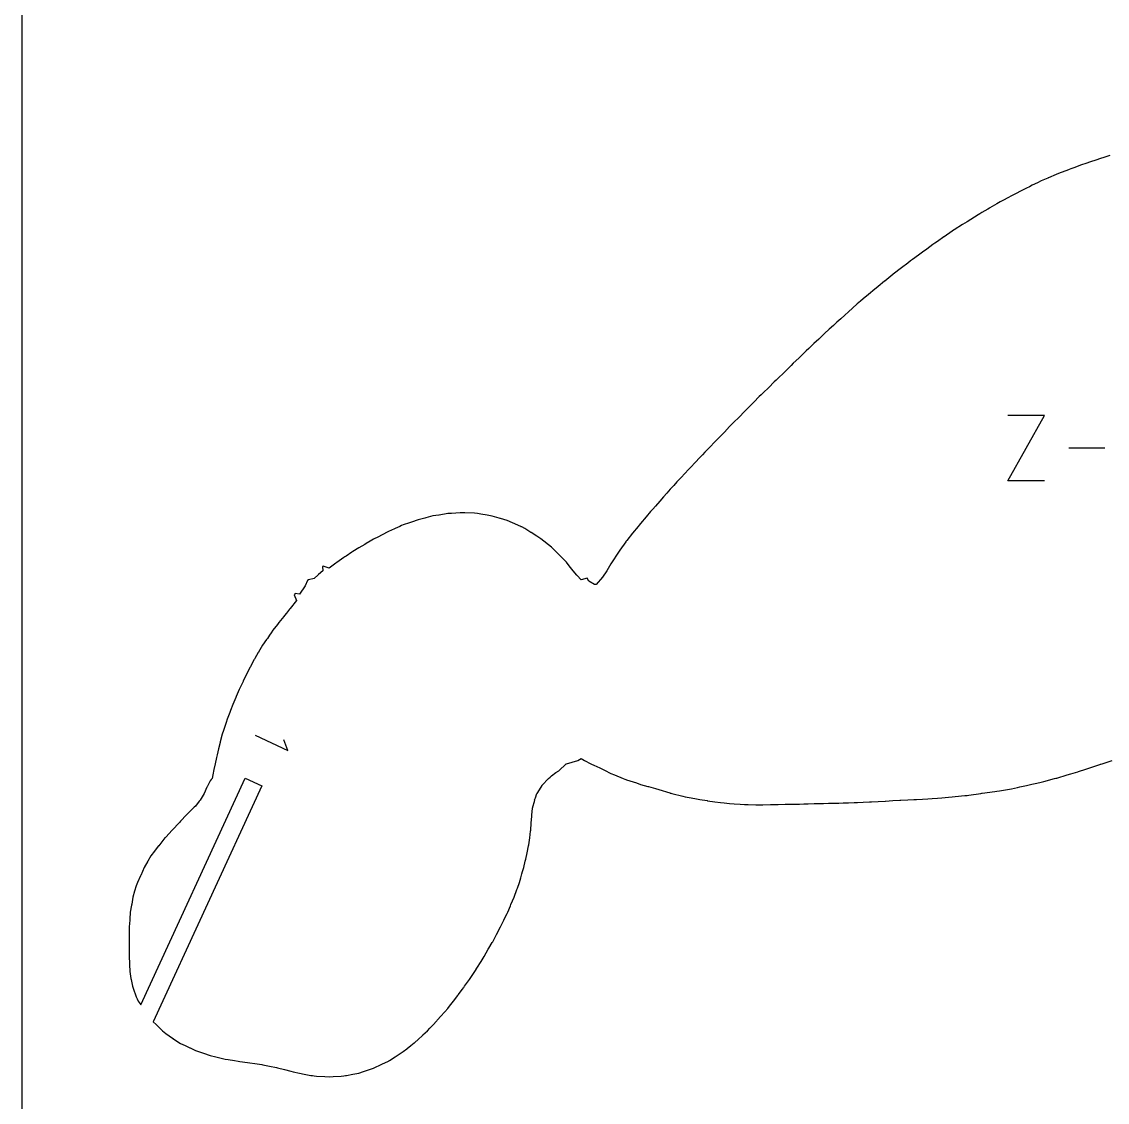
# Model space of a CAD drawing. Extents: x 0 to 560, y 0 to 480.
# Drawn here: x 0 to 67.4, y 83 to 150.1 of the extents above; entities that cross this region are included whole.
import ezdxf

# ---------------------------------------------------------------- set-up
doc = ezdxf.new("R2010")
doc.units = 0

msp = doc.modelspace()

# ---------------------------------------------------------------- linework, layer by layer
at = {"layer": 'annotation', "color": 1}
for p, q in [((61.195274, 121.552033), (63.455939, 125.623476)), ((63.455939, 125.623476), (61.195274, 125.623476)), ((67.209309, 123.587755), (64.983113, 123.587755)), ((63.455939, 121.552033), (61.195274, 121.552033)), ((14.484067, 105.76924), (16.518962, 104.832864)), ((16.518962, 104.832864), (16.27462, 105.493474))]:
    msp.add_line(p, q, dxfattribs=at)
at = {"layer": 'boundary', "color": 5}
for p, q in [((66.644214, 141.472047), (66.322404, 141.362098)), ((66.944683, 141.573832), (66.644214, 141.472047)), ((67.151605, 141.637366), (66.944683, 141.573832)), ((67.509003, 141.748509), (67.151605, 141.637366)), ((64.845473, 140.827798), (64.445567, 140.670435)), ((64.989257, 140.882006), (64.845473, 140.827798)), ((65.103262, 140.925519), (64.989257, 140.882006)), ((65.280018, 140.990143), (65.103262, 140.925519)), ((65.759618, 141.164321), (65.280018, 140.990143)), ((66.023972, 141.261187), (65.759618, 141.164321)), ((66.322404, 141.362098), (66.023972, 141.261187)), ((63.261841, 140.176709), (63.019377, 140.059529)), ((63.665977, 140.347278), (63.261841, 140.176709)), ((63.697446, 140.36043), (63.665977, 140.347278)), ((63.715559, 140.368258), (63.697446, 140.36043)), ((64.182551, 140.568177), (63.715559, 140.368258)), ((64.445567, 140.670435), (64.182551, 140.568177)), ((61.821547, 139.455146), (61.420419, 139.252876)), ((61.835599, 139.462141), (61.821547, 139.455146)), ((61.843822, 139.466361), (61.835599, 139.462141)), ((62.341131, 139.721934), (61.843822, 139.466361)), ((62.52681, 139.816109), (62.341131, 139.721934)), ((62.7024, 139.907088), (62.52681, 139.816109)), ((63.019377, 140.059529), (62.7024, 139.907088)), ((60.709804, 138.871977), (60.499709, 138.754444)), ((60.912578, 138.986377), (60.709804, 138.871977)), ((61.190589, 139.131688), (60.912578, 138.986377)), ((61.420419, 139.252876), (61.190589, 139.131688)), ((59.446538, 138.130516), (59.337986, 138.065667)), ((59.578998, 138.210076), (59.446538, 138.130516)), ((59.951054, 138.427507), (59.578998, 138.210076)), ((60.05919, 138.490115), (59.951054, 138.427507)), ((60.077962, 138.501179), (60.05919, 138.490115)), ((60.499709, 138.754444), (60.077962, 138.501179)), ((58.375235, 137.459638), (57.867711, 137.144956)), ((58.658288, 137.639055), (58.375235, 137.459638)), ((58.896441, 137.787733), (58.658288, 137.639055)), ((59.337986, 138.065667), (58.896441, 137.787733)), ((57.737577, 137.058134), (57.242317, 136.710498)), ((57.820257, 137.113249), (57.737577, 137.058134)), ((57.867711, 137.144956), (57.820257, 137.113249)), ((56.542189, 136.224246), (56.153054, 135.9409)), ((56.663132, 136.309031), (56.542189, 136.224246)), ((56.816867, 136.417708), (56.663132, 136.309031)), ((57.218533, 136.694176), (56.816867, 136.417708)), ((57.237014, 136.706819), (57.218533, 136.694176)), ((57.242317, 136.710498), (57.237014, 136.706819)), ((55.64703, 135.574078), (55.272773, 135.303535)), ((55.896156, 135.757161), (55.64703, 135.574078)), ((56.153054, 135.9409), (55.896156, 135.757161)), ((54.583718, 134.771911), (54.066392, 134.382825)), ((54.594498, 134.780217), (54.583718, 134.771911)), ((54.975445, 135.075266), (54.594498, 134.780217)), ((55.151891, 135.21029), (54.975445, 135.075266)), ((55.272773, 135.303535), (55.151891, 135.21029)), ((54.054735, 134.373553), (53.552183, 133.957419)), ((54.060563, 134.378189), (54.054735, 134.373553)), ((54.066392, 134.382825), (54.060563, 134.378189)), ((52.934386, 133.462114), (52.538207, 133.124609)), ((53.012671, 133.525939), (52.934386, 133.462114)), ((53.134023, 133.625382), (53.012671, 133.525939)), ((53.543171, 133.950292), (53.134023, 133.625382)), ((53.550693, 133.956214), (53.543171, 133.950292)), ((53.552183, 133.957419), (53.550693, 133.956214)), ((52.047664, 132.716473), (51.842682, 132.541403)), ((52.213314, 132.859113), (52.047664, 132.716473)), ((52.538207, 133.124609), (52.213314, 132.859113)), ((51.292604, 132.04446), (51.074391, 131.84536)), ((51.551674, 132.274203), (51.292604, 132.04446)), ((51.842682, 132.541403), (51.551674, 132.274203)), ((50.58451, 131.401281), (50.371891, 131.208357)), ((50.822046, 131.620693), (50.58451, 131.401281)), ((51.074391, 131.84536), (50.822046, 131.620693)), ((49.821264, 130.699983), (49.626384, 130.519014)), ((50.112169, 130.964453), (49.821264, 130.699983)), ((50.371891, 131.208357), (50.112169, 130.964453)), ((49.157867, 130.075878), (48.838453, 129.779272)), ((49.451183, 130.358033), (49.157867, 130.075878)), ((49.626384, 130.519014), (49.451183, 130.358033)), ((48.530472, 129.485569), (48.214656, 129.176852)), ((48.679397, 129.627091), (48.530472, 129.485569)), ((48.838453, 129.779272), (48.679397, 129.627091)), ((47.741955, 128.72539), (47.609761, 128.595516)), ((47.876888, 128.858561), (47.741955, 128.72539)), ((48.214656, 129.176852), (47.876888, 128.858561)), ((47.280375, 128.268857), (46.934038, 127.937851)), ((47.609761, 128.595516), (47.280375, 128.268857)), ((46.351514, 127.35551), (46.001546, 127.01714)), ((46.689051, 127.694838), (46.351514, 127.35551)), ((46.81092, 127.815515), (46.689051, 127.694838)), ((46.934038, 127.937851), (46.81092, 127.815515)), ((45.768339, 126.784503), (45.427146, 126.438017)), ((45.88485, 126.900506), (45.768339, 126.784503)), ((46.001546, 127.01714), (45.88485, 126.900506)), ((44.963763, 125.981226), (44.84763, 125.863519)), ((45.07684, 126.09643), (44.963763, 125.981226)), ((45.427146, 126.438017), (45.07684, 126.09643)), ((44.508489, 125.514613), (44.166808, 125.175719)), ((44.84763, 125.863519), (44.508489, 125.514613)), ((43.92692, 124.925503), (43.598301, 124.582867)), ((44.050746, 125.054287), (43.92692, 124.925503)), ((44.166808, 125.175719), (44.050746, 125.054287)), ((43.006209, 123.974756), (42.694065, 123.644567)), ((43.144228, 124.120123), (43.006209, 123.974756)), ((43.271693, 124.255008), (43.144228, 124.120123)), ((43.598301, 124.582867), (43.271693, 124.255008)), ((42.394077, 123.334299), (42.247299, 123.17666)), ((42.694065, 123.644567), (42.394077, 123.334299)), ((41.796087, 122.702019), (41.512773, 122.413588)), ((42.085498, 123.004548), (41.796087, 122.702019)), ((42.247299, 123.17666), (42.085498, 123.004548)), ((41.164788, 122.036916), (40.900588, 121.754902)), ((41.348746, 122.234632), (41.164788, 122.036916)), ((41.512773, 122.413588), (41.348746, 122.234632)), ((40.463952, 121.27979), (40.244077, 121.035188)), ((40.65152, 121.492877), (40.463952, 121.27979)), ((40.900588, 121.754902), (40.65152, 121.492877)), ((40.023252, 120.788782), (39.826729, 120.572166)), ((40.244077, 121.035188), (40.023252, 120.788782)), ((39.323367, 119.995984), (39.158953, 119.811667)), ((39.596383, 120.306304), (39.323367, 119.995984)), ((39.826729, 120.572166), (39.596383, 120.306304)), ((25.022432, 119.252659), (24.591999, 119.144391)), ((25.08227, 119.270179), (25.022432, 119.252659)), ((25.512709, 119.378446), (25.08227, 119.270179)), ((25.887578, 119.433218), (25.512709, 119.378446)), ((25.909946, 119.435665), (25.887578, 119.433218)), ((26.433417, 119.525969), (25.909946, 119.435665)), ((26.665956, 119.534403), (26.433417, 119.525969)), ((27.197031, 119.572377), (26.665956, 119.534403)), ((27.35413, 119.578816), (27.197031, 119.572377)), ((27.503293, 119.568893), (27.35413, 119.578816)), ((28.094247, 119.551497), (27.503293, 119.568893)), ((28.274841, 119.539117), (28.094247, 119.551497)), ((28.487425, 119.499008), (28.274841, 119.539117)), ((28.891055, 119.433098), (28.487425, 119.499008)), ((29.195548, 119.3736), (28.891055, 119.433098)), ((29.634283, 119.246943), (29.195548, 119.3736)), ((29.688498, 119.233077), (29.634283, 119.246943)), ((29.708805, 119.22791), (29.688498, 119.233077)), ((30.116262, 119.101718), (29.708805, 119.22791)), ((38.738039, 119.32301), (38.402656, 118.91977)), ((39.015715, 119.651456), (38.738039, 119.32301)), ((39.158953, 119.811667), (39.015715, 119.651456)), ((23.124041, 118.575077), (22.750575, 118.412974)), ((23.168249, 118.596768), (23.124041, 118.575077)), ((23.467631, 118.730745), (23.168249, 118.596768)), ((23.569459, 118.77934), (23.467631, 118.730745)), ((23.671285, 118.827933), (23.569459, 118.77934)), ((24.056943, 118.956589), (23.671285, 118.827933)), ((24.183146, 119.004625), (24.056943, 118.956589)), ((24.591999, 119.144391), (24.183146, 119.004625)), ((30.444118, 118.963208), (30.116262, 119.101718)), ((30.965654, 118.730745), (30.444118, 118.963208)), ((30.999594, 118.714551), (30.965654, 118.730745)), ((31.036972, 118.696444), (30.999594, 118.714551)), ((31.21069, 118.592133), (31.036972, 118.696444)), ((31.599441, 118.361046), (31.21069, 118.592133)), ((38.245519, 118.730745), (37.904108, 118.312628)), ((38.314347, 118.814015), (38.245519, 118.730745)), ((38.402656, 118.91977), (38.314347, 118.814015)), ((21.829867, 117.933674), (21.725339, 117.871854)), ((22.135641, 118.09205), (21.829867, 117.933674)), ((22.314623, 118.190348), (22.135641, 118.09205)), ((22.750575, 118.412974), (22.314623, 118.190348)), ((31.609309, 118.35499), (31.599441, 118.361046)), ((31.95768, 118.134092), (31.609309, 118.35499)), ((32.203734, 117.950984), (31.95768, 118.134092)), ((32.392567, 117.810036), (32.203734, 117.950984)), ((37.904108, 118.312628), (37.542994, 117.855248)), ((20.909153, 117.403518), (20.549342, 117.166918)), ((21.28423, 117.615585), (20.909153, 117.403518)), ((21.378805, 117.671955), (21.28423, 117.615585)), ((21.620811, 117.810036), (21.378805, 117.671955)), ((21.725339, 117.871854), (21.620811, 117.810036)), ((32.679422, 117.591683), (32.392567, 117.810036)), ((32.878393, 117.439062), (32.679422, 117.591683)), ((33.154659, 117.164296), (32.878393, 117.439062)), ((37.109158, 117.259226), (36.859472, 116.889324)), ((37.481943, 117.775926), (37.109158, 117.259226)), ((37.492263, 117.790046), (37.481943, 117.775926)), ((37.507066, 117.810036), (37.492263, 117.790046)), ((37.542994, 117.855248), (37.507066, 117.810036)), ((19.988443, 116.801604), (19.558006, 116.490446)), ((20.059066, 116.845245), (19.988443, 116.801604)), ((20.059668, 116.845684), (20.059066, 116.845245)), ((20.130294, 116.889324), (20.059668, 116.845684)), ((20.490108, 117.125926), (20.130294, 116.889324)), ((20.549342, 117.166918), (20.490108, 117.125926)), ((33.427802, 116.889324), (33.154659, 117.164296)), ((33.613563, 116.703442), (33.427802, 116.889324)), ((33.799104, 116.517147), (33.613563, 116.703442)), ((36.752485, 116.719913), (36.561235, 116.402616)), ((36.859472, 116.889324), (36.752485, 116.719913)), ((18.682245, 115.968614), (18.425042, 115.747684)), ((18.706232, 116.268202), (18.673118, 116.244094)), ((18.673118, 116.244094), (18.682245, 115.968614)), ((19.067736, 116.134265), (18.706232, 116.268202)), ((19.498169, 116.445422), (19.067736, 116.134265)), ((19.558006, 116.490446), (19.498169, 116.445422)), ((33.970402, 116.290528), (33.799104, 116.517147)), ((34.208479, 115.968613), (33.970402, 116.290528)), ((34.445693, 115.71379), (34.208479, 115.968613)), ((36.296248, 115.968613), (36.02938, 115.582093)), ((36.390298, 116.121435), (36.296248, 115.968613)), ((36.561235, 116.402616), (36.390298, 116.121435)), ((17.735037, 115.371465), (17.596824, 115.047903)), ((17.794125, 115.425603), (17.735037, 115.371465)), ((18.147022, 115.506879), (17.794125, 115.425603)), ((18.404228, 115.727812), (18.147022, 115.506879)), ((18.425042, 115.747684), (18.404228, 115.727812)), ((34.470218, 115.676617), (34.445693, 115.71379)), ((34.719811, 115.41226), (34.470218, 115.676617)), ((35.07966, 115.510649), (34.719811, 115.41226)), ((35.195055, 115.340521), (35.07966, 115.510649)), ((35.546653, 115.124243), (35.195055, 115.340521)), ((36.02938, 115.582093), (35.640525, 115.117832)), ((16.9687, 114.558919), (16.906315, 114.48863)), ((17.226315, 114.532111), (16.9687, 114.558919)), ((17.406465, 114.775805), (17.226315, 114.532111)), ((17.416671, 114.804211), (17.406465, 114.775805)), ((17.596824, 115.047903), (17.416671, 114.804211)), ((35.640525, 115.117832), (35.546653, 115.124243)), ((17.056325, 114.127193), (16.657693, 113.64088)), ((16.906315, 114.48863), (17.056325, 114.127193)), ((16.301086, 113.206482), (16.256373, 113.14954)), ((16.303345, 113.209076), (16.301086, 113.206482)), ((16.305604, 113.211671), (16.303345, 113.209076)), ((16.425911, 113.357192), (16.305604, 113.211671)), ((16.624569, 113.597188), (16.425911, 113.357192)), ((16.657693, 113.64088), (16.624569, 113.597188)), ((15.862368, 112.63732), (15.589481, 112.285772)), ((15.957517, 112.767321), (15.862368, 112.63732)), ((16.256373, 113.14954), (15.957517, 112.767321)), ((15.384887, 111.980601), (15.24146, 111.777834)), ((15.487186, 112.133187), (15.384887, 111.980601)), ((15.589481, 112.285772), (15.487186, 112.133187)), ((14.950273, 111.365061), (14.693688, 110.923044)), ((15.195172, 111.707103), (14.950273, 111.365061)), ((15.24146, 111.777834), (15.195172, 111.707103)), ((14.436243, 110.489685), (14.408304, 110.444349)), ((14.464183, 110.535022), (14.436243, 110.489685)), ((14.681266, 110.901799), (14.464183, 110.535022)), ((14.689133, 110.914961), (14.681266, 110.901799)), ((14.693688, 110.923044), (14.689133, 110.914961)), ((14.177561, 109.996022), (13.929865, 109.52364)), ((14.179902, 110.000774), (14.177561, 109.996022)), ((14.187853, 110.016417), (14.179902, 110.000774)), ((14.408304, 110.444349), (14.187853, 110.016417)), ((13.748624, 109.13037), (13.739555, 109.110203)), ((13.929865, 109.52364), (13.748624, 109.13037)), ((13.49663, 108.602928), (13.314059, 108.178111)), ((13.52005, 108.650753), (13.49663, 108.602928)), ((13.543472, 108.698577), (13.52005, 108.650753)), ((13.715388, 109.059931), (13.543472, 108.698577)), ((13.739555, 109.110203), (13.715388, 109.059931)), ((13.28559, 108.111213), (13.09741, 107.682217)), ((13.288823, 108.118914), (13.28559, 108.111213)), ((13.314059, 108.178111), (13.288823, 108.118914)), ((12.913598, 107.190653), (12.745917, 106.76151)), ((12.95195, 107.298166), (12.913598, 107.190653)), ((13.09741, 107.682217), (12.95195, 107.298166)), ((12.686396, 106.569346), (12.622762, 106.371562)), ((12.745917, 106.76151), (12.686396, 106.569346)), ((12.447069, 105.840796), (12.320892, 105.356888)), ((12.524417, 106.068018), (12.447069, 105.840796)), ((12.622762, 106.371562), (12.524417, 106.068018)), ((12.309567, 105.319162), (12.200627, 104.920089)), ((12.320892, 105.356888), (12.309567, 105.319162)), ((12.121601, 104.557277), (12.092036, 104.398529)), ((12.200627, 104.920089), (12.121601, 104.557277)), ((12.000984, 103.999375), (11.929505, 103.650042)), ((12.092036, 104.398529), (12.000984, 103.999375)), ((33.320561, 103.559648), (33.787813, 103.99116)), ((33.787813, 103.99116), (33.796948, 103.999375)), ((33.796948, 103.999375), (33.798025, 104.000462)), ((33.798025, 104.000462), (33.799104, 104.001548)), ((33.799104, 104.001548), (33.801473, 104.00251)), ((33.801473, 104.00251), (34.515316, 104.209558)), ((34.515316, 104.209558), (34.719811, 104.324929)), ((34.719811, 104.324929), (34.919584, 104.202871)), ((34.919584, 104.202871), (35.319664, 103.999375)), ((35.319664, 103.999375), (35.546801, 103.898205)), ((35.546801, 103.898205), (35.640525, 103.862236)), ((35.640525, 103.862236), (35.919222, 103.720678)), ((66.023972, 103.660507), (66.278299, 103.74505)), ((66.278299, 103.74505), (66.897194, 103.951886)), ((66.897194, 103.951886), (66.944683, 103.967714)), ((66.944683, 103.967714), (66.967259, 103.975864)), ((66.967259, 103.975864), (67.037388, 103.999375)), ((67.037388, 103.999375), (67.654771, 104.209998)), ((7.386301, 89.036139), (13.861417, 103.107591)), ((11.808759, 103.078665), (11.755405, 103.014934)), ((11.858648, 103.319176), (11.808759, 103.078665)), ((11.929505, 103.650042), (11.858648, 103.319176)), ((13.861417, 103.107591), (14.902484, 102.628534)), ((32.298468, 102.667661), (32.692558, 103.078665)), ((32.692558, 103.078665), (32.785475, 103.169407)), ((32.785475, 103.169407), (32.878393, 103.260149)), ((32.878393, 103.260149), (33.149571, 103.450653)), ((33.149571, 103.450653), (33.320561, 103.559648)), ((35.919222, 103.720678), (36.157981, 103.596126)), ((36.157981, 103.596126), (36.561235, 103.402423)), ((36.561235, 103.402423), (36.775936, 103.311978)), ((36.775936, 103.311978), (37.329714, 103.078665)), ((37.329714, 103.078665), (37.432901, 103.039329)), ((63.430303, 102.910203), (64.079866, 103.078665)), ((64.079866, 103.078665), (64.162972, 103.100499)), ((64.162972, 103.100499), (64.182551, 103.105394)), ((64.182551, 103.105394), (64.22012, 103.116234)), ((64.22012, 103.116234), (64.876504, 103.305423)), ((64.876504, 103.305423), (65.103262, 103.370906)), ((65.103262, 103.370906), (65.530026, 103.505431)), ((65.530026, 103.505431), (65.581038, 103.521601)), ((65.581038, 103.521601), (66.023972, 103.660507)), ((14.902484, 102.628534), (8.162134, 87.980686)), ((11.478182, 102.54663), (11.323809, 102.157957)), ((11.509645, 102.577338), (11.478182, 102.54663)), ((11.702051, 102.951205), (11.509645, 102.577338)), ((11.755405, 103.014934), (11.702051, 102.951205)), ((31.974236, 102.157957), (32.135431, 102.391827)), ((32.135431, 102.391827), (32.293133, 102.644332)), ((32.293133, 102.644332), (32.298468, 102.667661)), ((37.432901, 103.039329), (37.481943, 103.020905)), ((37.481943, 103.020905), (37.532691, 103.004159)), ((37.532691, 103.004159), (38.137179, 102.811104)), ((38.137179, 102.811104), (38.402656, 102.719958)), ((38.402656, 102.719958), (38.844943, 102.600241)), ((38.844943, 102.600241), (38.896553, 102.584768)), ((38.896553, 102.584768), (39.323367, 102.463823)), ((39.323367, 102.463823), (39.543195, 102.396511)), ((39.543195, 102.396511), (40.217096, 102.191545)), ((60.671725, 102.329973), (61.170939, 102.407436)), ((61.170939, 102.407436), (61.420419, 102.450194)), ((61.420419, 102.450194), (61.796365, 102.5339)), ((61.796365, 102.5339), (61.934395, 102.564689)), ((61.934395, 102.564689), (62.34113, 102.655164)), ((62.34113, 102.655164), (62.686403, 102.733392)), ((62.686403, 102.733392), (62.985163, 102.801986)), ((62.985163, 102.801986), (63.261841, 102.864986)), ((63.261841, 102.864986), (63.430303, 102.910203)), ((11.079861, 101.751531), (11.002943, 101.688742)), ((11.323809, 102.157957), (11.079861, 101.751531)), ((31.686002, 101.237244), (31.830188, 101.733382)), ((31.828441, 101.768935), (31.871362, 101.891783)), ((31.830188, 101.733382), (31.828441, 101.768935)), ((31.871362, 101.891783), (31.95768, 102.146416)), ((31.95768, 102.146416), (31.965958, 102.152186)), ((31.965958, 102.152186), (31.974236, 102.157957)), ((40.217096, 102.191545), (40.244077, 102.183303)), ((40.244077, 102.183303), (40.268649, 102.176841)), ((40.268649, 102.176841), (40.339662, 102.157957)), ((40.339662, 102.157957), (41.014757, 101.990641)), ((41.014757, 101.990641), (41.164788, 101.954171)), ((41.164788, 101.954171), (41.41462, 101.908124)), ((41.41462, 101.908124), (41.770993, 101.84345)), ((41.770993, 101.84345), (42.085498, 101.785081)), ((42.085498, 101.785081), (42.530479, 101.712974)), ((42.530479, 101.712974), (42.557222, 101.708967)), ((53.604139, 101.68784), (54.054735, 101.713791)), ((54.054735, 101.713791), (54.477894, 101.734796)), ((54.477894, 101.734796), (54.55709, 101.739599)), ((54.55709, 101.739599), (54.975446, 101.760805)), ((54.975446, 101.760805), (55.358432, 101.774969)), ((55.358432, 101.774969), (55.522054, 101.783852)), ((55.522054, 101.783852), (55.896156, 101.798162)), ((55.896156, 101.798162), (56.233715, 101.820396)), ((56.233715, 101.820396), (56.502392, 101.843481)), ((56.502392, 101.843481), (56.816867, 101.864995)), ((56.816867, 101.864995), (57.087841, 101.886982)), ((57.087841, 101.886982), (57.508424, 101.928803)), ((57.508424, 101.928803), (57.737577, 101.948035)), ((57.737577, 101.948035), (57.928557, 101.966976)), ((57.928557, 101.966976), (58.529329, 102.028997)), ((58.529329, 102.028997), (58.658289, 102.041882)), ((58.658289, 102.041882), (58.76116, 102.055084)), ((58.76116, 102.055084), (59.510825, 102.157957)), ((59.510825, 102.157957), (59.571623, 102.166346)), ((59.571623, 102.166346), (59.578998, 102.167376)), ((59.578998, 102.167376), (59.590077, 102.169036)), ((59.590077, 102.169036), (60.375258, 102.282407)), ((60.375258, 102.282407), (60.499709, 102.301295)), ((60.499709, 102.301295), (60.671725, 102.329973)), ((10.628416, 101.237244), (10.292655, 100.88428)), ((10.704877, 101.304897), (10.628416, 101.237244)), ((10.781341, 101.372552), (10.704877, 101.304897)), ((11.002943, 101.688742), (10.781341, 101.372552)), ((31.654927, 100.80681), (31.686002, 101.237244)), ((42.557222, 101.708967), (43.006209, 101.634065)), ((43.006209, 101.634065), (43.367687, 101.598722)), ((43.367687, 101.598722), (43.588175, 101.575988)), ((43.588175, 101.575988), (43.92692, 101.542545)), ((43.92692, 101.542545), (44.213351, 101.523677)), ((44.213351, 101.523677), (44.588235, 101.496638)), ((44.588235, 101.496638), (44.84763, 101.479351)), ((44.84763, 101.479351), (45.083603, 101.473217)), ((45.083603, 101.473217), (45.545353, 101.46023)), ((45.545353, 101.46023), (45.768339, 101.454413)), ((45.768339, 101.454413), (45.990878, 101.459782)), ((45.990878, 101.459782), (46.459551, 101.466744)), ((46.459551, 101.466744), (46.689051, 101.472389)), ((46.689051, 101.472389), (46.929877, 101.478071)), ((46.929877, 101.478071), (47.362635, 101.484369)), ((47.362635, 101.484369), (47.609762, 101.490306)), ((47.609762, 101.490306), (47.868746, 101.496228)), ((47.868746, 101.496228), (48.265278, 101.502438)), ((48.265278, 101.502438), (48.530472, 101.508593)), ((48.530472, 101.508593), (48.808261, 101.515032)), ((48.808261, 101.515032), (49.163537, 101.52489)), ((49.163537, 101.52489), (49.451183, 101.531496)), ((49.451183, 101.531496), (49.752933, 101.538994)), ((49.752933, 101.538994), (50.061859, 101.547277)), ((50.061859, 101.547277), (50.371892, 101.554955)), ((50.371892, 101.554955), (50.69841, 101.563762)), ((50.69841, 101.563762), (50.960864, 101.568983)), ((50.960864, 101.568983), (51.292604, 101.578062)), ((51.292604, 101.578062), (51.646025, 101.590667)), ((51.646025, 101.590667), (51.853446, 101.59711)), ((51.853446, 101.59711), (52.213314, 101.610072)), ((52.213314, 101.610072), (52.607964, 101.631894)), ((52.607964, 101.631894), (52.732685, 101.638583)), ((52.732685, 101.638583), (53.134023, 101.660856)), ((53.134023, 101.660856), (53.583455, 101.686674)), ((53.583455, 101.686674), (53.604139, 101.68784)), ((9.801207, 100.375443), (9.741783, 100.316533)), ((9.86063, 100.434352), (9.801207, 100.375443)), ((10.22891, 100.824186), (9.86063, 100.434352)), ((10.292655, 100.88428), (10.22891, 100.824186)), ((31.620946, 100.316533), (31.652022, 100.746973)), ((31.652022, 100.746973), (31.654927, 100.80681)), ((9.332348, 99.884083), (8.93992, 99.453322)), ((9.374999, 99.928815), (9.332348, 99.884083)), ((9.741783, 100.316533), (9.374999, 99.928815)), ((31.538583, 99.395826), (31.576246, 99.826263)), ((31.576246, 99.826263), (31.583282, 99.886099)), ((31.583282, 99.886099), (31.620946, 100.316533)), ((8.890179, 99.395826), (8.500765, 98.911726)), ((8.915049, 99.424574), (8.890179, 99.395826)), ((8.93992, 99.453322), (8.915049, 99.424574)), ((31.459887, 98.965386), (31.538583, 99.395826)), ((8.087339, 98.383279), (8.019203, 98.291444)), ((8.15547, 98.475115), (8.087339, 98.383279)), ((8.492233, 98.900901), (8.15547, 98.475115)), ((8.49754, 98.907667), (8.492233, 98.900901)), ((8.500765, 98.911726), (8.49754, 98.907667)), ((31.281628, 98.089846), (31.368996, 98.475115)), ((31.368996, 98.475115), (31.447693, 98.905549)), ((31.447693, 98.905549), (31.459887, 98.965386)), ((7.822655, 97.95044), (7.60388, 97.554402)), ((7.824342, 97.953128), (7.822655, 97.95044)), ((8.019203, 98.291444), (7.824342, 97.953128)), ((31.159005, 97.554402), (31.245517, 97.947031)), ((31.245517, 97.947031), (31.281628, 98.089846)), ((7.369892, 97.051481), (7.180521, 96.633691)), ((7.382278, 97.073875), (7.369892, 97.051481)), ((7.60388, 97.554402), (7.382278, 97.073875)), ((30.966128, 96.921664), (31.036972, 97.161491)), ((31.036972, 97.161491), (31.082123, 97.307849)), ((31.082123, 97.307849), (31.159005, 97.554402)), ((7.098499, 96.42293), (7.005144, 96.102679)), ((7.139506, 96.528311), (7.098499, 96.42293)), ((7.180521, 96.633691), (7.139506, 96.528311)), ((30.757693, 96.287721), (30.883739, 96.633691)), ((30.883739, 96.633691), (30.966128, 96.921664)), ((6.901365, 95.712984), (6.822982, 95.282544)), ((7.00395, 96.099313), (6.901365, 95.712984)), ((7.005144, 96.102679), (7.00395, 96.099313)), ((30.358633, 95.27126), (30.547987, 95.712984)), ((30.547987, 95.712984), (30.728051, 96.202407)), ((30.728051, 96.202407), (30.757693, 96.287721)), ((6.817236, 95.222707), (6.73885, 94.79227)), ((6.822982, 95.282544), (6.817236, 95.222707)), ((30.15338, 94.79227), (30.318846, 95.182608)), ((30.318846, 95.182608), (30.358633, 95.27126)), ((6.707116, 94.361836), (6.706241, 94.301999)), ((6.73885, 94.79227), (6.707116, 94.361836)), ((29.715376, 93.87156), (29.918351, 94.303313)), ((29.918351, 94.303313), (29.944544, 94.356013)), ((29.944544, 94.356013), (30.116262, 94.716473)), ((30.116262, 94.716473), (30.13482, 94.754371)), ((30.13482, 94.754371), (30.15338, 94.79227)), ((6.67451, 93.87156), (6.672919, 93.441123)), ((6.706241, 94.301999), (6.67451, 93.87156)), ((29.468883, 93.407538), (29.715376, 93.87156)), ((6.672907, 93.381286), (6.671327, 92.950852)), ((6.672919, 93.441123), (6.672907, 93.381286)), ((29.22504, 92.950852), (29.419855, 93.318218)), ((29.419855, 93.318218), (29.468883, 93.407538)), ((6.669332, 92.460575), (6.6675, 92.030139)), ((6.669498, 92.520413), (6.669332, 92.460575)), ((6.671327, 92.950852), (6.669498, 92.520413)), ((28.689492, 92.030139), (28.951993, 92.4856)), ((28.951993, 92.4856), (28.992322, 92.551621)), ((28.992322, 92.551621), (29.195548, 92.901423)), ((29.195548, 92.901423), (29.210294, 92.926138)), ((29.210294, 92.926138), (29.22504, 92.950852)), ((6.6675, 92.030139), (6.68492, 91.599705)), ((28.274841, 91.373165), (28.465758, 91.67659)), ((28.465758, 91.67659), (28.498577, 91.726715)), ((28.498577, 91.726715), (28.689492, 92.030139)), ((6.68492, 91.599705), (6.689292, 91.539867)), ((6.689292, 91.539867), (6.706717, 91.109428)), ((6.706717, 91.109428), (6.78097, 90.678991)), ((27.817522, 90.678991), (28.111415, 91.109428)), ((28.111415, 91.109428), (28.189875, 91.236441)), ((28.189875, 91.236441), (28.196379, 91.246153)), ((28.196379, 91.246153), (28.274841, 91.373165)), ((6.78097, 90.678991), (6.795706, 90.619154)), ((6.795706, 90.619154), (6.86995, 90.188721)), ((27.481139, 90.188721), (27.775037, 90.619154)), ((27.775037, 90.619154), (27.817522, 90.678991)), ((6.86995, 90.188721), (6.989749, 89.835881)), ((6.989749, 89.835881), (7.015044, 89.777139)), ((7.015044, 89.777139), (7.098499, 89.543616)), ((26.793313, 89.268007), (27.055933, 89.619484)), ((27.055933, 89.619484), (27.091503, 89.664964)), ((27.091503, 89.664964), (27.35413, 90.016437)), ((27.35413, 90.016437), (27.412211, 90.095398)), ((27.412211, 90.095398), (27.42306, 90.109755)), ((27.42306, 90.109755), (27.481139, 90.188721)), ((7.098499, 89.543616), (7.165073, 89.405813)), ((7.165073, 89.405813), (7.23165, 89.268007)), ((7.23165, 89.268007), (7.340704, 89.104503)), ((7.340704, 89.104503), (7.386301, 89.036139)), ((26.433417, 88.821982), (26.601232, 89.030554)), ((26.601232, 89.030554), (26.625499, 89.059435)), ((26.625499, 89.059435), (26.793313, 89.268007)), ((25.788882, 88.078832), (26.032564, 88.347296)), ((26.032564, 88.347296), (26.219321, 88.569161)), ((26.219321, 88.569161), (26.246664, 88.600117)), ((26.246664, 88.600117), (26.433417, 88.821982)), ((8.162134, 87.980686), (8.337789, 87.81348)), ((8.337789, 87.81348), (8.396301, 87.754256)), ((8.396301, 87.754256), (8.743153, 87.426589)), ((25.16925, 87.426589), (25.327993, 87.588558)), ((25.327993, 87.588558), (25.353967, 87.614119)), ((25.353967, 87.614119), (25.512709, 87.776094)), ((25.512709, 87.776094), (25.756387, 88.044556)), ((25.756387, 88.044556), (25.788882, 88.078832)), ((8.743153, 87.426589), (8.841534, 87.339707)), ((8.841534, 87.339707), (8.93992, 87.252825)), ((8.93992, 87.252825), (9.365946, 86.967502)), ((9.365946, 86.967502), (9.372076, 86.963392)), ((9.372076, 86.963392), (9.385337, 86.954778)), ((9.385337, 86.954778), (9.86063, 86.6392)), ((24.591999, 86.882115), (24.863694, 87.13898)), ((24.863694, 87.13898), (24.897556, 87.169721)), ((24.897556, 87.169721), (25.16925, 87.426589)), ((9.86063, 86.6392), (9.998489, 86.572539)), ((9.998489, 86.572539), (10.13635, 86.505876)), ((10.13635, 86.505876), (10.440241, 86.36598)), ((10.440241, 86.36598), (10.449399, 86.361794)), ((10.449399, 86.361794), (10.781341, 86.208517)), ((23.671285, 86.139459), (23.894276, 86.313757)), ((23.894276, 86.313757), (23.918181, 86.33158)), ((23.918181, 86.33158), (24.141171, 86.505876)), ((24.141171, 86.505876), (24.34862, 86.679446)), ((24.34862, 86.679446), (24.384553, 86.708544)), ((24.384553, 86.708544), (24.591999, 86.882115)), ((10.781341, 86.208517), (11.211775, 86.063798)), ((11.211775, 86.063798), (11.271612, 86.043785)), ((11.271612, 86.043785), (11.702051, 85.899068)), ((11.702051, 85.899068), (12.037626, 85.818749)), ((12.037626, 85.818749), (12.137066, 85.795634)), ((12.137066, 85.795634), (12.622762, 85.675665)), ((12.622762, 85.675665), (12.812409, 85.646153)), ((12.812409, 85.646153), (13.197941, 85.585165)), ((13.197941, 85.585165), (13.430135, 85.55038)), ((13.430135, 85.55038), (13.543472, 85.533073)), ((22.354868, 85.356921), (22.750575, 85.546412)), ((22.750575, 85.546412), (22.781237, 85.565789)), ((22.781237, 85.565789), (22.8119, 85.585165)), ((22.8119, 85.585165), (23.170118, 85.816725)), ((23.170118, 85.816725), (23.177493, 85.821779)), ((23.177493, 85.821779), (23.671285, 86.139459)), ((13.543472, 85.533073), (13.709258, 85.50979)), ((13.709258, 85.50979), (14.159558, 85.446669)), ((14.159558, 85.446669), (14.464183, 85.403858)), ((14.464183, 85.403858), (14.894109, 85.328086)), ((14.894109, 85.328086), (14.955312, 85.318077)), ((14.955312, 85.318077), (15.384887, 85.242231)), ((15.384887, 85.242231), (15.815327, 85.143509)), ((15.815327, 85.143509), (15.875164, 85.1276)), ((15.875164, 85.1276), (16.305604, 85.028875)), ((16.305604, 85.028875), (16.699769, 84.927837)), ((16.699769, 84.927837), (16.844766, 84.884811)), ((16.844766, 84.884811), (17.226314, 84.789438)), ((20.909154, 84.805864), (21.201094, 84.900873)), ((21.201094, 84.900873), (21.399263, 84.966547)), ((21.399263, 84.966547), (21.829867, 85.105925)), ((21.829867, 85.105925), (22.344511, 85.351693)), ((22.344511, 85.351693), (22.354868, 85.356921)), ((17.226314, 84.789438), (17.516762, 84.736536)), ((17.516762, 84.736536), (17.937932, 84.664458)), ((17.937932, 84.664458), (18.04591, 84.647055)), ((18.04591, 84.647055), (18.147022, 84.63144)), ((18.147022, 84.63144), (18.299545, 84.623204)), ((18.299545, 84.623204), (18.802836, 84.59281)), ((18.802836, 84.59281), (19.067736, 84.578946)), ((19.067736, 84.578946), (19.335229, 84.597375)), ((19.335229, 84.597375), (19.815696, 84.621136)), ((19.815696, 84.621136), (19.988443, 84.632426)), ((19.988443, 84.632426), (20.092167, 84.653331)), ((20.092167, 84.653331), (20.147615, 84.664457)), ((20.147615, 84.664457), (20.543676, 84.739985)), ((20.543676, 84.739985), (20.909154, 84.805864))]:
    msp.add_line(p, q, dxfattribs=at)
at = {"layer": 'frame', "color": 5}
msp.add_line((0, 480), (0, 0), dxfattribs=at)

doc.saveas('drawing.dxf')
